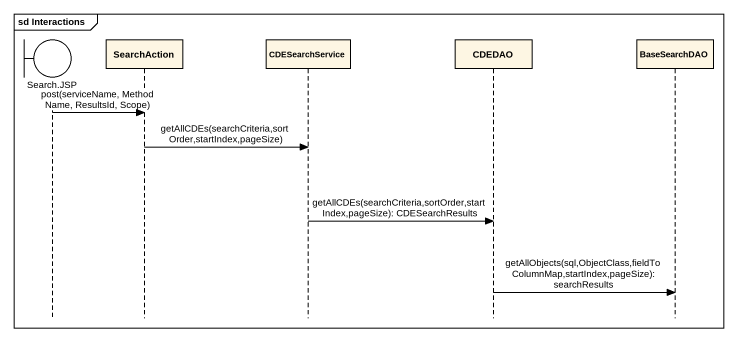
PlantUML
@startuml
mainframe sd Interactions
hide footbox
boundary "Search.JSP" as Search_JSP
participant SearchAction
participant CDESearchService
participant CDEDAO
participant BaseSearchDAO

Search_JSP -> SearchAction : post(serviceName, Method Name, ResultsId, Scope)
SearchAction -> CDESearchService : getAllCDEs(searchCriteria,sortOrder,startIndex,pageSize)
CDESearchService -> CDEDAO : getAllCDEs(searchCriteria,sortOrder,startIndex,pageSize): CDESearchResults
CDEDAO -> BaseSearchDAO : getAllObjects(sql,ObjectClass,fieldToColumnMap,startIndex,pageSize): searchResults
@enduml
